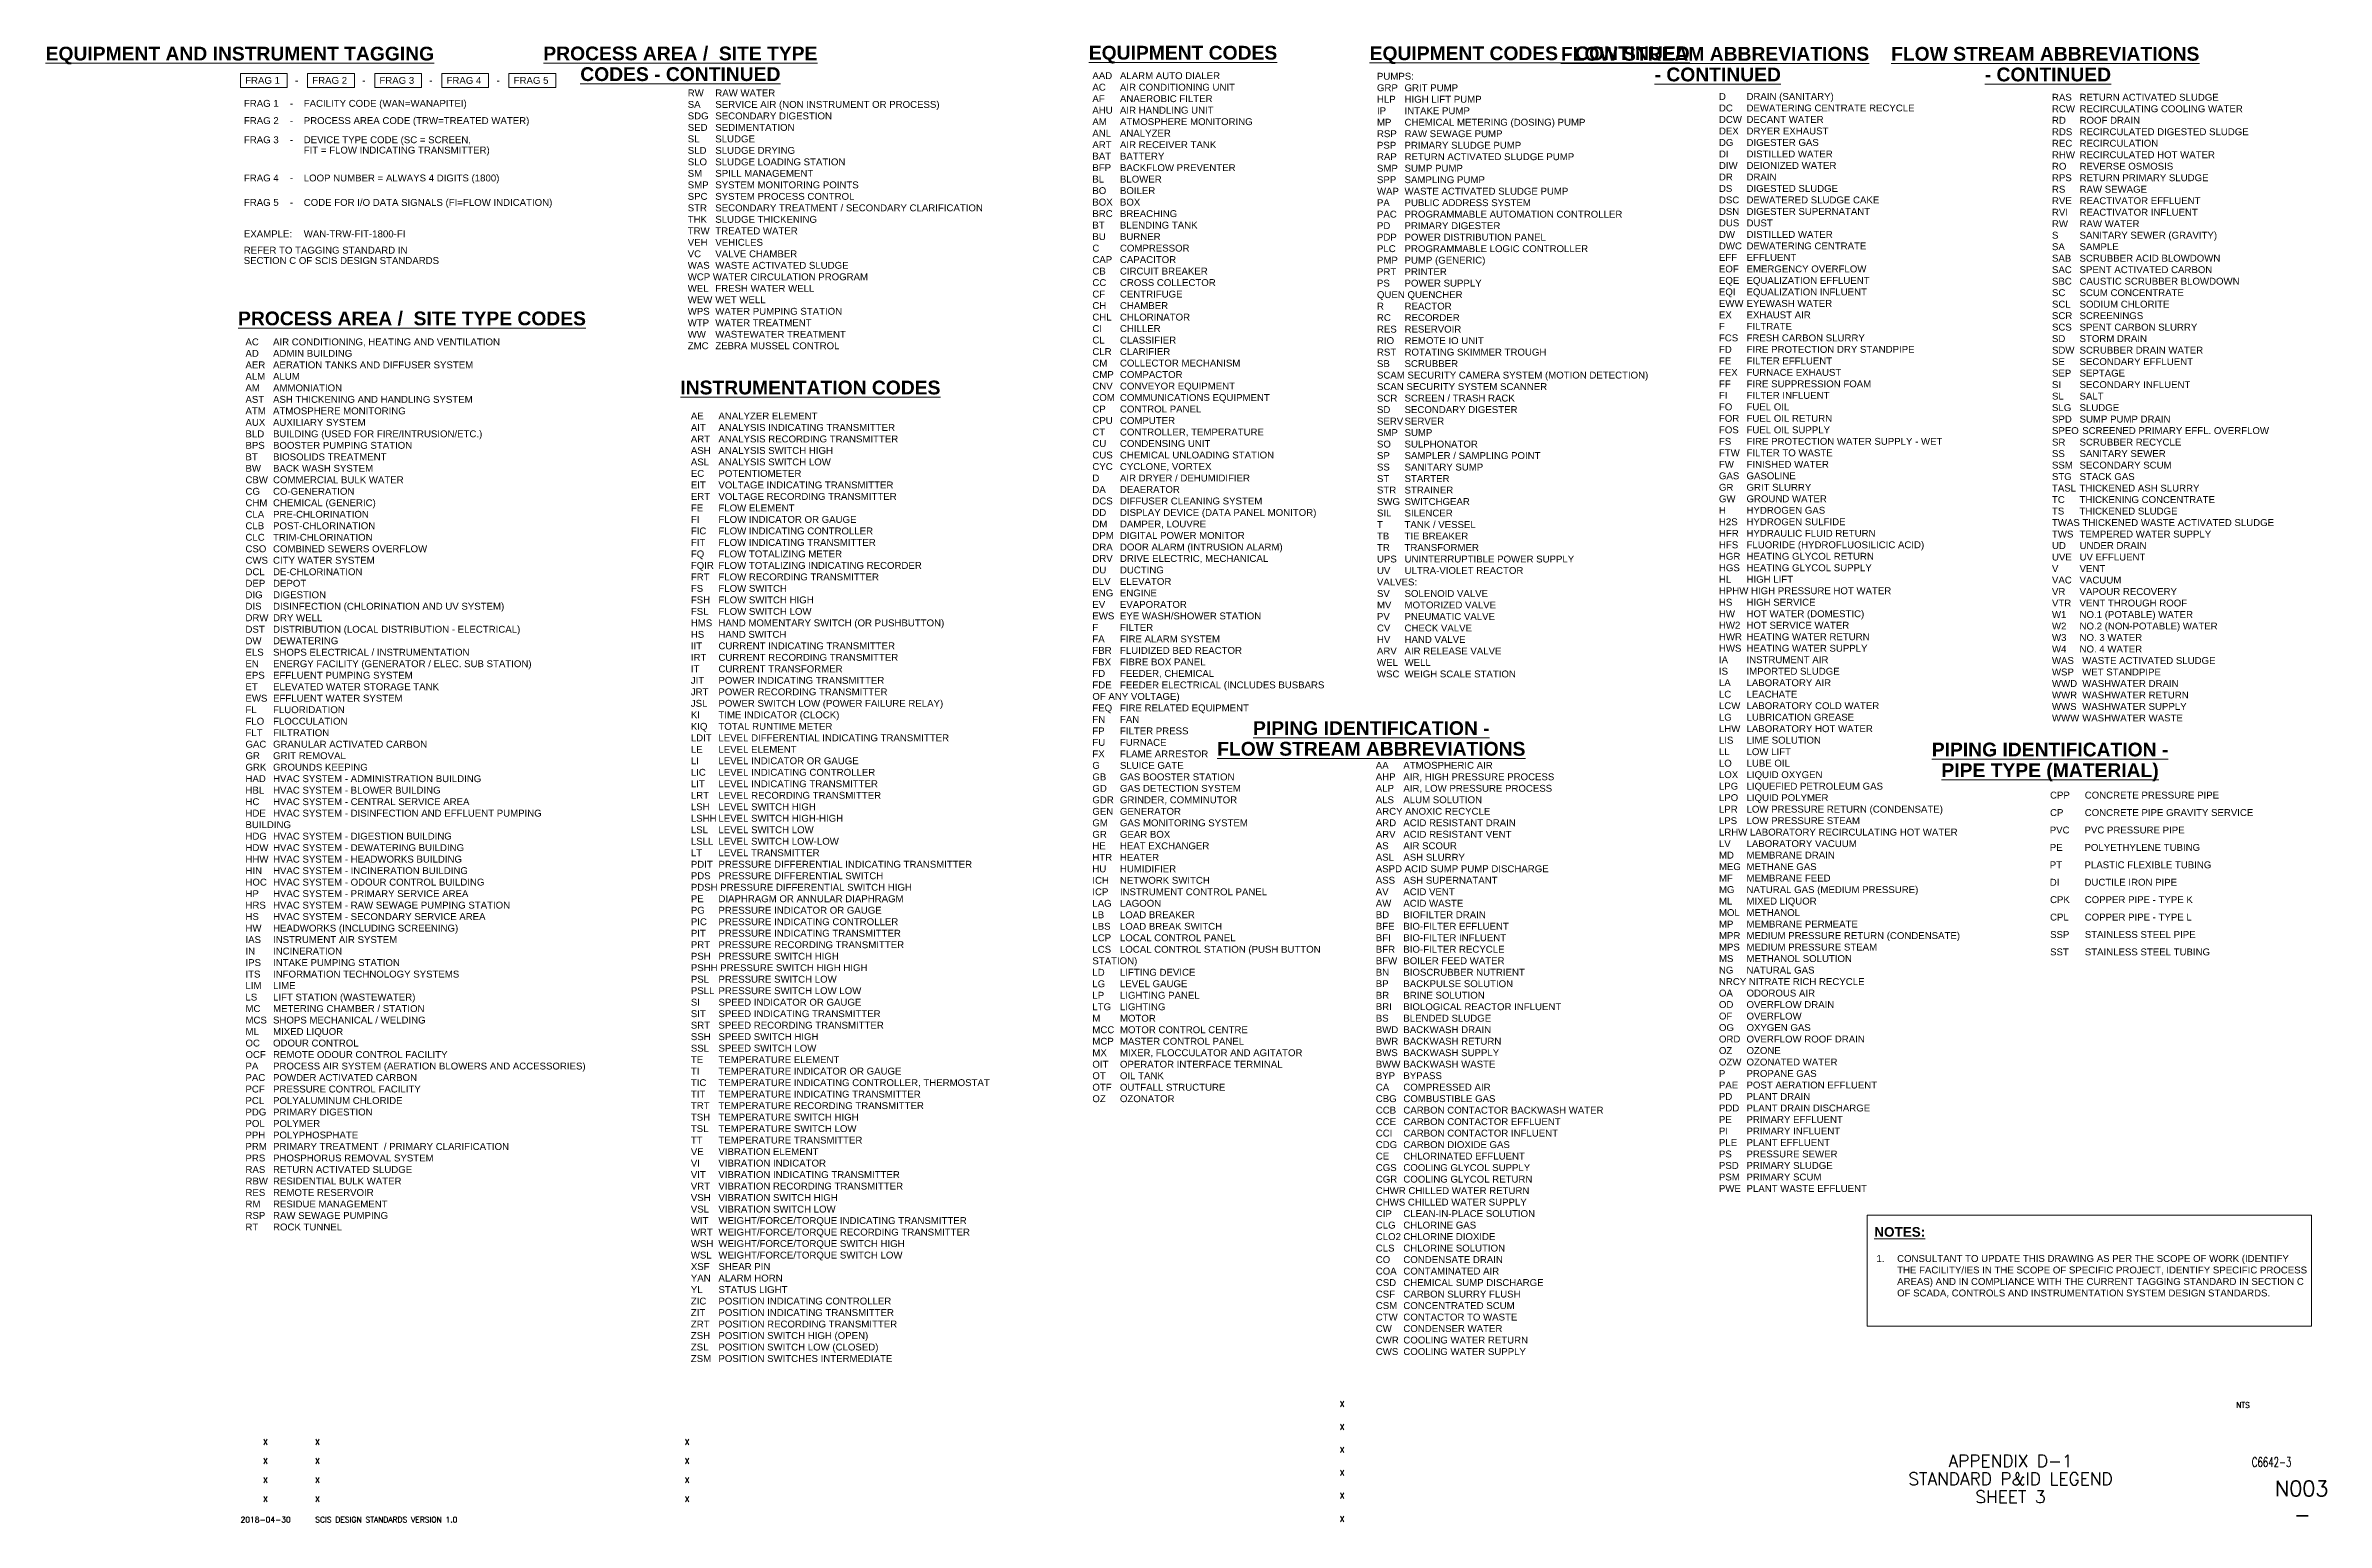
# Paper-space layout 'A1 - LEGEND SHEET 3' of a CAD drawing. Extents: x -21 to 806, y 22 to 558.
import ezdxf
from ezdxf.enums import TextEntityAlignment as Align

# ---------------------------------------------------------------- set-up
doc = ezdxf.new("R2010")
doc.units = 0
doc.layers.add('BOR-A1', color=7, linetype='Continuous')
for name, color, linetype, lineweight in [('N-ANNO-TEXT', 3, 'Continuous', 18), ('N-ANNO-TEXT-TITL', 1, 'Continuous', 13), ('PPTXT1', 3, 'Continuous', 18)]:
    doc.layers.add(name, color=color, linetype=linetype, lineweight=lineweight)
doc.styles.add('_CGS_2-5_NOTES', font='arial.ttf', dxfattribs={"height": 2.5})
doc.styles.add('_CGS_3-5_SUBHEADING', font='arialbd.ttf', dxfattribs={"height": 3.5})
doc.styles.add('_CGS_5-0_HEADING', font='arialbd.ttf', dxfattribs={"height": 5})
doc.styles.add('STD2-0', font='simplex.shx', dxfattribs={"height": 2})
doc.styles.add('STD3-5', font='simplex.shx', dxfattribs={"height": 3.5})
doc.styles.add('STD4-5', font='simplex.shx', dxfattribs={"height": 4.5})
doc.styles.add('STD5-5', font='SIMPLEX')

# ---------------------------------------------------------------- blocks, each defined once
blk = doc.blocks.new('CGS A1 TITLE ATT')
at = {"layer": 'BOR-A1', "color": 1}
for tag, p, height, style in [('DATE', (448.47, 64.4), 2, 'STD2-0'), ('DRAWN', (448.47, 56.08), 2, 'STD2-0'), ('DESIGNER', (448.47, 47.76), 2, 'STD2-0'), ('CHECKED', (448.47, 39.44), 2, 'STD2-0'), ('FILE', (783.85, 42.55), 3.5, 'STD3-5'), ('ENGINEER', (448.47, 31.12), 2, 'STD2-0'), ('AD909', (787.49, 32), 5.5, 'STD5-5'), ('APPROVED', (448.47, 22.72), 2, 'STD2-0')]:
    blk.add_attdef(tag, p, '', height=height, dxfattribs=dict(at, style=style))
at = {"layer": 'BOR-A1', "color": 1, "style": 'STD2-0', "flags": 4}
blk.add_attdef('SCALE', (773.37, 64), '', height=2, dxfattribs=at)
at = {"layer": 'BOR-A1', "color": 1, "style": 'STD4-5'}
for tag, p in [('TITLE-1', (691.59, 44.75)), ('TITLE-2', (691.59, 38.25)), ('TITLE-3', (691.59, 31.75)), ('TITLE-4', (691.59, 25.25))]:
    blk.add_attdef(tag, text='', height=4.5, dxfattribs=at).set_placement(p, align=Align.MIDDLE_CENTER)
at = {"layer": 'BOR-A1', "color": 1, "style": 'STD5-5'}
blk.add_attdef('999', text='', height=5.5, dxfattribs=at).set_placement((800.49, 22.5), align=Align.RIGHT)
blk = doc.blocks.new('CGS A1 REV ATT')
at = {"layer": 'BOR-A1', "color": 1, "style": 'STD2-0'}
for tag, p in [('R5-DATE', (58.99, 50.62)), ('R5-BY', (211.87, 50.62)), ('R4-DATE', (58.99, 43.7)), ('R4-BY', (211.87, 43.7)), ('R3-DATE', (58.99, 36.78)), ('R3-BY', (211.87, 36.78)), ('R2-DATE', (58.99, 29.86)), ('R2-BY', (211.87, 29.86)), ('R1-DATE', (58.99, 22.46)), ('R1-BY', (211.87, 22.46))]:
    blk.add_attdef(tag, text='', height=2, dxfattribs=at).set_placement(p, align=Align.CENTER)
for tag, p in [('R5-DESC', (76.99, 50.62)), ('R4-DESC', (76.99, 43.7)), ('R3-DESC', (76.99, 36.78)), ('R2-DESC', (76.99, 29.86)), ('R1-DESC', (76.99, 22.46))]:
    blk.add_attdef(tag, p, '', height=2, dxfattribs=at)

psp = doc.layouts.new('A1 - LEGEND SHEET 3')

# ---------------------------------------------------------------- linework, layer by layer
at = {"layer": 'N-ANNO-TEXT-TITL', "color": 4}
psp.add_lwpolyline([(639.63, 133.87), (800.67, 133.87), (800.67, 93.63), (639.63, 93.63)], close=True, dxfattribs=at)
at = {"layer": 'PPTXT1', "flags": 128}
for points in [[(49.85, 542.72), (66.83, 542.72), (66.83, 547.8), (49.85, 547.8), (49.85, 542.72)], [(74.19, 542.72), (91.17, 542.72), (91.17, 547.8), (74.19, 547.8), (74.19, 542.72)], [(98.53, 542.72), (115.51, 542.72), (115.51, 547.8), (98.53, 547.8), (98.53, 542.72)], [(122.86, 542.72), (139.84, 542.72), (139.84, 547.8), (122.86, 547.8), (122.86, 542.72)], [(147.2, 542.72), (164.18, 542.72), (164.18, 547.8), (147.2, 547.8), (147.2, 542.72)]]:
    psp.add_lwpolyline(points, dxfattribs=at)

# ---------------------------------------------------------------- block references
ref = psp.add_blockref('CGS A1 TITLE ATT', (0, 0))
ref.add_attrib('TITLE-1', 'APPENDIX D-1', dxfattribs={"layer": 'BOR-A1', "color": 1, "height": 4.5, "style": 'STD4-5'}).set_placement((691.59, 44.75), align=Align.MIDDLE_CENTER)
ref.add_attrib('TITLE-2', 'STANDARD P&ID LEGEND', dxfattribs={"layer": 'BOR-A1', "color": 1, "height": 4.5, "style": 'STD4-5'}).set_placement((691.59, 38.25), align=Align.MIDDLE_CENTER)
ref.add_attrib('TITLE-3', 'SHEET 3', dxfattribs={"layer": 'BOR-A1', "color": 1, "height": 4.5, "style": 'STD4-5'}).set_placement((691.59, 31.75), align=Align.MIDDLE_CENTER)
ref.add_attrib('AD909', 'N003', (787.49, 32), dxfattribs={"layer": 'BOR-A1', "color": 1, "height": 5.5, "style": 'STD5-5'})
ref.add_attrib('FILE', 'C6642-3', (779.08, 42.56), dxfattribs={"layer": 'BOR-A1', "color": 1, "height": 3.5, "style": 'STD3-5', "width": 0.65})
ref.add_attrib('SCALE', 'NTS', (773.37, 64), dxfattribs={"layer": 'BOR-A1', "color": 1, "height": 2, "style": 'STD2-0'})
ref.add_attrib('DATE', 'X', (448.47, 64.4), dxfattribs={"layer": 'BOR-A1', "color": 1, "height": 2, "style": 'STD2-0'})
ref.add_attrib('DRAWN', 'X', (448.47, 56.08), dxfattribs={"layer": 'BOR-A1', "color": 1, "height": 2, "style": 'STD2-0'})
ref.add_attrib('DESIGNER', 'X', (448.47, 47.76), dxfattribs={"layer": 'BOR-A1', "color": 1, "height": 2, "style": 'STD2-0'})
ref.add_attrib('CHECKED', 'X', (448.47, 39.44), dxfattribs={"layer": 'BOR-A1', "color": 1, "height": 2, "style": 'STD2-0'})
ref.add_attrib('ENGINEER', 'X', (448.47, 31.12), dxfattribs={"layer": 'BOR-A1', "color": 1, "height": 2, "style": 'STD2-0'})
ref.add_attrib('APPROVED', 'X', (448.47, 22.72), dxfattribs={"layer": 'BOR-A1', "color": 1, "height": 2, "style": 'STD2-0'})
ref.add_attrib('999', '-', dxfattribs={"layer": 'BOR-A1', "color": 1, "height": 5.5, "style": 'STD5-5'}).set_placement((800.49, 22.5), align=Align.RIGHT)
psp.add_blockref('CGS A1 REV ATT', (0, 0)).add_auto_attribs({'R1-DATE': '2018-04-30', 'R1-DESC': 'SCIS DESIGN STANDARDS VERSION 1.0', 'R2-DATE': 'X', 'R2-DESC': 'X', 'R2-BY': 'X', 'R3-DATE': 'X', 'R3-DESC': 'X', 'R3-BY': 'X', 'R4-DATE': 'X', 'R4-DESC': 'X', 'R4-BY': 'X', 'R5-DATE': 'X', 'R5-DESC': 'X', 'R5-BY': 'X'})

# ---------------------------------------------------------------- texts
at = {"layer": 'N-ANNO-TEXT', "style": '_CGS_2-5_NOTES'}
for s, p in [('CPP', (705.92, 284.89)), ('  CONCRETE PRESSURE PIPE', (716.56, 284.89)), ('CP', (705.92, 278.57)), ('PVC', (705.82, 272.25)), ('  CONCRETE PIPE GRAVITY SERVICE', (716.56, 278.57)), ('  PVC PRESSURE PIPE', (716.47, 272.25)), ('PE', (705.82, 265.94)), ('  POLYETHYLENE TUBING', (716.47, 265.94)), ('PT', (705.82, 259.62)), ('  PLASTIC FLEXIBLE TUBING', (716.47, 259.62)), ('CPK', (705.92, 246.99)), ('DI', (705.82, 253.31)), ('  COPPER PIPE - TYPE K', (716.56, 246.99)), ('  DUCTILE IRON PIPE', (716.47, 253.31)), ('CPL', (705.92, 240.67)), ('  COPPER PIPE - TYPE L', (716.56, 240.67)), ('SSP', (705.94, 234.36)), ('  STAINLESS STEEL PIPE', (716.58, 234.36)), ('SST', (705.94, 228.05)), ('  STAINLESS STEEL TUBING', (716.58, 228.05))]:
    psp.add_text(s, height=2.5, dxfattribs=at).set_placement(p)
at = {"layer": 'N-ANNO-TEXT', "char_height": 2.5, "attachment_point": 1, "line_spacing_factor": 0.9, "style": '_CGS_2-5_NOTES'}
for s, insert in [('FRAG 1', (51.57, 546.53)), ('FRAG 2', (75.91, 546.53)), ('FRAG 3', (100.25, 546.53)), ('FRAG 4', (124.58, 546.53)), ('FRAG 5', (148.92, 546.53)), ('FRAG 1', (51.12, 538.2)), ('-', (69.66, 546.53)), ('FACILITY CODE (WAN=WANAPITEI)', (72.81, 538.2)), ('-', (94, 546.53)), ('-', (118.34, 546.53)), ('-', (142.67, 546.53)), ('FRAG 2', (51.12, 531.95)), ('-', (67.79, 538.2)), ('-', (67.79, 531.95)), ('PROCESS AREA CODE (TRW=TREATED WATER)', (72.81, 531.95)), ('FRAG 3', (51.12, 525)), ('-', (67.79, 525)), ('DEVICE TYPE CODE (SC = SCREEN,\\PFIT = FLOW INDICATING TRANSMITTER)', (72.81, 525)), ('FRAG 4', (51.12, 511.15)), ('-', (67.79, 511.15)), ('LOOP NUMBER = ALWAYS 4 DIGITS (1800)', (72.81, 511.15)), ('FRAG 5', (51.12, 502.29)), ('-', (67.79, 502.29)), ('CODE FOR I/O DATA SIGNALS (FI=FLOW INDICATION)', (72.81, 502.29)), ('EXAMPLE:', (51.12, 490.89)), ('WAN-TRW-FIT-1800-FI', (72.81, 490.89)), ('REFER TO TAGGING STANDARD IN\\PSECTION C OF SCIS DESIGN STANDARDS ', (51.05, 484.97))]:
    psp.add_mtext(s, dxfattribs=dict(at, insert=insert))
at = {"layer": 'N-ANNO-TEXT', "char_height": 2.5, "attachment_point": 1, "style": '_CGS_2-5_NOTES'}
for s, insert, width in [('AAD^IALARM AUTO DIALER\\PAC^IAIR CONDITIONING UNIT\\PAF^IANAEROBIC FILTER\\PAHU^IAIR HANDLING UNIT\\PAM^IATMOSPHERE MONITORING\\PANL^IANALYZER\\PART^IAIR RECEIVER TANK\\PBAT^IBATTERY \\PBFP^IBACKFLOW PREVENTER\\PBL^IBLOWER\\PBO^IBOILER\\PBOX^IBOX\\PBRC^IBREACHING\\PBT^IBLENDING TANK\\PBU^IBURNER\\PC^ICOMPRESSOR\\PCAP^ICAPACITOR\\PCB^ICIRCUIT BREAKER\\PCC^ICROSS COLLECTOR\\PCF^ICENTRIFUGE\\PCH^ICHAMBER\\PCHL^ICHLORINATOR\\PCI^ICHILLER\\PCL^ICLASSIFIER\\PCLR^ICLARIFIER\\PCM^ICOLLECTOR MECHANISM\\PCMP^ICOMPACTOR\\PCNV^ICONVEYOR EQUIPMENT\\PCOM^ICOMMUNICATIONS EQUIPMENT\\PCP^ICONTROL PANEL\\PCPU^ICOMPUTER\\PCT^ICONTROLLER, TEMPERATURE\\PCU ^ICONDENSING UNIT\\PCUS^ICHEMICAL UNLOADING STATION\\PCYC^ICYCLONE, VORTEX\\PD^IAIR DRYER / DEHUMIDIFIER \\PDA^IDEAERATOR\\PDCS^IDIFFUSER CLEANING SYSTEM\\PDD^IDISPLAY DEVICE (DATA PANEL MONITOR)\\PDM^IDAMPER, LOUVRE\\PDPM^IDIGITAL POWER MONITOR\\PDRA^IDOOR ALARM (INTRUSION ALARM)\\PDRV^IDRIVE ELECTRIC, MECHANICAL\\PDU^IDUCTING\\PELV^IELEVATOR\\PENG^IENGINE\\PEV^IEVAPORATOR\\PEWS^IEYE WASH/SHOWER STATION\\PF^IFILTER\\PFA^IFIRE ALARM SYSTEM\\PFBR^IFLUIDIZED BED REACTOR\\PFBX ^IFIBRE BOX PANEL\\PFD^IFEEDER, CHEMICAL\\PFDE^IFEEDER ELECTRICAL (INCLUDES BUSBARS OF ANY VOLTAGE)\\PFEQ^IFIRE RELATED EQUIPMENT\\PFN^IFAN\\PFP^IFILTER PRESS\\PFU^IFURNACE\\PFX^IFLAME ARRESTOR\\PG^ISLUICE GATE\\PGB^IGAS BOOSTER STATION\\PGD^IGAS DETECTION SYSTEM\\PGDR^IGRINDER, COMMINUTOR\\PGEN^IGENERATOR\\PGM^IGAS MONITORING SYSTEM\\PGR^IGEAR BOX\\PHE^IHEAT EXCHANGER\\PHTR^IHEATER\\PHU^IHUMIDIFIER\\PICH^INETWORK SWITCH\\PICP ^IINSTRUMENT CONTROL PANEL \\PLAG^ILAGOON\\PLB^ILOAD BREAKER\\PLBS^ILOAD BREAK SWITCH\\PLCP^ILOCAL CONTROL PANEL\\PLCS^ILOCAL CONTROL STATION (PUSH BUTTON STATION)\\PLD^ILIFTING DEVICE\\PLG^ILEVEL GAUGE\\PLP^ILIGHTING PANEL\\PLTG^ILIGHTING\\PM^IMOTOR\\PMCC^IMOTOR CONTROL CENTRE\\PMCP^IMASTER CONTROL PANEL\\PMX^IMIXER, FLOCCULATOR AND AGITATOR\\POIT^IOPERATOR INTERFACE TERMINAL\\POT^IOIL TANK\\POTF^IOUTFALL STRUCTURE\\POZ^IOZONATOR', (358.72, 548.23), 87.5531), ('PUMPS:\\PGRP^IGRIT PUMP \\PHLP^IHIGH LIFT PUMP\\PIP^IINTAKE PUMP\\PMP^ICHEMICAL METERING (DOSING) PUMP\\PRSP^IRAW SEWAGE PUMP\\PPSP^IPRIMARY SLUDGE PUMP\\PRAP^IRETURN ACTIVATED SLUDGE PUMP\\PSMP^ISUMP PUMP\\PSPP^ISAMPLING PUMP\\PWAP^IWASTE ACTIVATED SLUDGE PUMP\\PPA^IPUBLIC ADDRESS SYSTEM\\PPAC^IPROGRAMMABLE AUTOMATION CONTROLLER\\PPD^IPRIMARY DIGESTER\\PPDP^IPOWER DISTRIBUTION PANEL\\PPLC^IPROGRAMMABLE LOGIC CONTROLLER\\PPMP^IPUMP (GENERIC)\\PPRT^IPRINTER\\PPS^IPOWER SUPPLY\\PQUEN QUENCHER\\PR^IREACTOR\\PRC^IRECORDER\\PRES^IRESERVOIR\\PRIO^IREMOTE IO UNIT\\PRST^IROTATING SKIMMER TROUGH\\PSB^ISCRUBBER\\PSCAM SECURITY CAMERA SYSTEM (MOTION DETECTION)\\PSCAN SECURITY SYSTEM SCANNER\\PSCR^ISCREEN / TRASH RACK\\PSD^ISECONDARY DIGESTER\\PSERV^ISERVER\\PSMP^ISUMP\\PSO^ISULPHONATOR\\PSP^ISAMPLER / SAMPLING POINT\\PSS^ISANITARY SUMP\\PST^ISTARTER\\PSTR^ISTRAINER\\PSWG^ISWITCHGEAR\\PSIL^ISILENCER\\PT^ITANK / VESSEL\\PTB^ITIE BREAKER\\PTR^ITRANSFORMER\\PUPS^IUNINTERRUPTIBLE POWER SUPPLY\\PUV^IULTRA-VIOLET REACTOR\\PVALVES:\\PSV^ISOLENOID VALVE\\PMV^IMOTORIZED VALVE\\PPV^IPNEUMATIC VALVE\\PCV^ICHECK VALVE\\PHV^IHAND VALVE\\PARV^IAIR RELEASE VALVE\\PWEL^IWELL\\PWSC^IWEIGH SCALE STATION', (461.9, 548.03), 117.1315), ('RW^IRAW WATER\\PSA^ISERVICE AIR (NON INSTRUMENT OR PROCESS)\\PSDG^ISECONDARY DIGESTION\\PSED^ISEDIMENTATION\\PSL^ISLUDGE\\PSLD^ISLUDGE DRYING\\PSLO^ISLUDGE LOADING STATION\\PSM^ISPILL MANAGEMENT\\PSMP^ISYSTEM MONITORING POINTS\\PSPC^ISYSTEM PROCESS CONTROL\\PSTR^ISECONDARY TREATMENT / SECONDARY CLARIFICATION\\PTHK^ISLUDGE THICKENING\\PTRW^ITREATED WATER\\PVEH^IVEHICLES\\PVC^IVALVE CHAMBER\\PWAS^IWASTE ACTIVATED SLUDGE\\PWCP WATER CIRCULATION PROGRAM\\PWEL^IFRESH WATER WELL\\PWEW^IWET WELL\\PWPS^IWATER PUMPING STATION\\PWTP^IWATER TREATMENT\\PWW^IWASTEWATER TREATMENT\\PZMC^IZEBRA MUSSEL CONTROL', (212.02, 541.99), 117.1315), ('D^IDRAIN (SANITARY)\\PDC^IDEWATERING CENTRATE RECYCLE\\PDCW^IDECANT WATER\\PDEX^IDRYER EXHAUST\\PDG^IDIGESTER GAS\\PDI^IDISTILLED WATER\\PDIW^IDEIONIZED WATER\\PDR^IDRAIN\\PDS^IDIGESTED SLUDGE\\PDSC^IDEWATERED SLUDGE CAKE\\PDSN^IDIGESTER SUPERNATANT\\PDUS^IDUST\\PDW^IDISTILLED WATER\\PDWC^IDEWATERING CENTRATE\\PEFF^IEFFLUENT\\PEOF^IEMERGENCY OVERFLOW\\PEQE^IEQUALIZATION EFFLUENT\\PEQI^IEQUALIZATION INFLUENT\\PEWW^IEYEWASH WATER\\PEX^IEXHAUST AIR\\PF^IFILTRATE\\PFCS^IFRESH CARBON SLURRY\\PFD^IFIRE PROTECTION DRY STANDPIPE\\PFE^IFILTER EFFLUENT\\PFEX^IFURNACE EXHAUST\\PFF^IFIRE SUPPRESSION FOAM\\PFI^IFILTER INFLUENT\\PFO^IFUEL OIL\\PFOR^IFUEL OIL RETURN\\PFOS^IFUEL OIL SUPPLY\\PFS^IFIRE PROTECTION WATER SUPPLY - WET\\PFTW^IFILTER TO WASTE\\PFW^IFINISHED WATER\\PGAS^IGASOLINE\\PGR^IGRIT SLURRY\\PGW^IGROUND WATER\\PH^IHYDROGEN GAS\\PH2S^IHYDROGEN SULFIDE\\PHFR^IHYDRAULIC FLUID RETURN\\PHFS^IFLUORIDE (HYDROFLUOSILICIC ACID)\\PHGR^IHEATING GLYCOL RETURN\\PHGS^IHEATING GLYCOL SUPPLY\\PHL^IHIGH LIFT\\PHPHW HIGH PRESSURE HOT WATER\\PHS^IHIGH SERVICE\\PHW^IHOT WATER (DOMESTIC)\\PHW2^IHOT SERVICE WATER\\PHWR^IHEATING WATER RETURN\\PHWS^IHEATING WATER SUPPLY\\PIA^IINSTRUMENT AIR\\PIS^IIMPORTED SLUDGE\\PLA^ILABORATORY AIR\\PLC^ILEACHATE\\PLCW^ILABORATORY COLD WATER\\PLG^ILUBRICATION GREASE\\PLHW^ILABORATORY HOT WATER\\PLIS^ILIME SOLUTION\\PLL^ILOW LIFT\\PLO^ILUBE OIL\\PLOX^ILIQUID OXYGEN\\PLPG^ILIQUEFIED PETROLEUM GAS\\PLPO^ILIQUID POLYMER\\PLPR^ILOW PRESSURE RETURN (CONDENSATE)\\PLPS^ILOW PRESSURE STEAM\\PLRHW LABORATORY RECIRCULATING HOT WATER\\PLV^ILABORATORY VACUUM\\PMD^IMEMBRANE DRAIN\\PMEG^IMETHANE GAS\\PMF^IMEMBRANE FEED\\PMG^INATURAL GAS (MEDIUM PRESSURE)\\PML^IMIXED LIQUOR\\PMOL^IMETHANOL\\PMP^IMEMBRANE PERMEATE\\PMPR^IMEDIUM PRESSURE RETURN (CONDENSATE)\\PMPS^IMEDIUM PRESSURE STEAM\\PMS^IMETHANOL SOLUTION\\PNG^INATURAL GAS\\PNRCY NITRATE RICH RECYCLE\\POA^IODOROUS AIR\\POD^IOVERFLOW DRAIN\\POF^IOVERFLOW\\POG^IOXYGEN GAS\\PORD^IOVERFLOW ROOF DRAIN\\POZ^IOZONE\\POZW^IOZONATED WATER\\PP^IPROPANE GAS\\PPAE^IPOST AERATION EFFLUENT\\PPD^IPLANT DRAIN\\PPDD^IPLANT DRAIN DISCHARGE\\PPE^IPRIMARY EFFLUENT\\PPI^IPRIMARY INFLUENT\\PPLE^IPLANT EFFLUENT\\PPS^IPRESSURE SEWER\\PPSD^IPRIMARY SLUDGE\\PPSM^IPRIMARY SCUM\\PPWE^IPLANT WASTE EFFLUENT', (585.88, 540.69), 99.7393), ('RAS^IRETURN ACTIVATED SLUDGE\\PRCW^IRECIRCULATING COOLING WATER\\PRD^IROOF DRAIN\\PRDS^IRECIRCULATED DIGESTED SLUDGE\\PREC^IRECIRCULATION\\PRHW^IRECIRCULATED HOT WATER\\PRO^IREVERSE OSMOSIS\\PRPS^IRETURN PRIMARY SLUDGE\\PRS^IRAW SEWAGE\\PRVE^IREACTIVATOR EFFLUENT\\PRVI^IREACTIVATOR INFLUENT\\PRW^IRAW WATER\\PS^ISANITARY SEWER (GRAVITY)\\PSA^ISAMPLE\\PSAB^ISCRUBBER ACID BLOWDOWN\\PSAC^ISPENT ACTIVATED CARBON\\PSBC^ICAUSTIC SCRUBBER BLOWDOWN\\PSC^ISCUM CONCENTRATE\\PSCL^ISODIUM CHLORITE\\PSCR^ISCREENINGS\\PSCS^ISPENT CARBON SLURRY\\PSD^ISTORM DRAIN\\PSDW^ISCRUBBER DRAIN WATER\\PSE^ISECONDARY EFFLUENT\\PSEP^ISEPTAGE\\PSI^ISECONDARY INFLUENT\\PSL^ISALT\\PSLG^ISLUDGE\\PSPD^ISUMP PUMP DRAIN\\PSPEO^I SCREENED PRIMARY EFFL. OVERFLOW\\PSR^ISCRUBBER RECYCLE\\PSS^ISANITARY SEWER\\PSSM^ISECONDARY SCUM\\PSTG^ISTACK GAS\\PTASL^ITHICKENED ASH SLURRY\\PTC^ITHICKENING CONCENTRATE\\PTS^ITHICKENED SLUDGE\\PTWAS THICKENED WASTE ACTIVATED SLUDGE\\PTWS^ITEMPERED WATER SUPPLY\\PUD^IUNDER DRAIN\\PUVE^IUV EFFLUENT\\PV^IVENT\\PVAC^IVACUUM\\PVR^IVAPOUR RECOVERY\\PVTR^IVENT THROUGH ROOF\\PW1^INO.1 (POTABLE) WATER\\PW2^INO.2 (NON-POTABLE) WATER\\PW3^INO. 3 WATER\\PW4^INO. 4 WATER\\PWAS^I WASTE ACTIVATED SLUDGE\\PWSP^I WET STANDPIPE\\PWWD^I WASHWATER DRAIN\\PWWR^I WASHWATER RETURN\\PWWS^I WASHWATER SUPPLY\\PWWW^I WASHWATER WASTE', (706.62, 540.41), 134.3035), ('AC^IAIR CONDITIONING, HEATING AND VENTILATION\\PAD^IADMIN BUILDING\\PAER^IAERATION TANKS AND DIFFUSER SYSTEM\\PALM^IALUM\\PAM^IAMMONIATION\\PAST^IASH THICKENING AND HANDLING SYSTEM\\PATM^IATMOSPHERE MONITORING\\PAUX^IAUXILIARY SYSTEM\\PBLD^IBUILDING (USED FOR FIRE/INTRUSION/ETC.)\\PBPS^IBOOSTER PUMPING STATION\\PBT^IBIOSOLIDS TREATMENT\\PBW^IBACK WASH SYSTEM\\PCBW^ICOMMERCIAL BULK WATER\\PCG^ICO-GENERATION\\PCHM^ICHEMICAL (GENERIC)\\PCLA^IPRE-CHLORINATION\\PCLB^IPOST-CHLORINATION\\PCLC^ITRIM-CHLORINATION\\PCSO^ICOMBINED SEWERS OVERFLOW\\PCWS^ICITY WATER SYSTEM\\PDCL^IDE-CHLORINATION\\PDEP^IDEPOT\\PDIG^IDIGESTION\\PDIS^IDISINFECTION (CHLORINATION AND UV SYSTEM)\\PDRW^IDRY WELL\\PDST^IDISTRIBUTION (LOCAL DISTRIBUTION - ELECTRICAL)\\PDW^IDEWATERING\\PELS^ISHOPS ELECTRICAL / INSTRUMENTATION\\PEN^IENERGY FACILITY (GENERATOR / ELEC. SUB STATION)\\PEPS^IEFFLUENT PUMPING SYSTEM\\PET^IELEVATED WATER STORAGE TANK\\PEWS^IEFFLUENT WATER SYSTEM\\PFL^IFLUORIDATION\\PFLO^IFLOCCULATION\\PFLT^IFILTRATION\\PGAC^IGRANULAR ACTIVATED CARBON\\PGR^IGRIT REMOVAL\\PGRK^IGROUNDS KEEPING\\PHAD^IHVAC SYSTEM - ADMINISTRATION BUILDING\\PHBL^IHVAC SYSTEM - BLOWER BUILDING\\PHC^IHVAC SYSTEM - CENTRAL SERVICE AREA\\PHDE^IHVAC SYSTEM - DISINFECTION AND EFFLUENT PUMPING BUILDING\\PHDG^IHVAC SYSTEM - DIGESTION BUILDING\\PHDW^IHVAC SYSTEM - DEWATERING BUILDING\\PHHW^IHVAC SYSTEM - HEADWORKS BUILDING\\PHIN^IHVAC SYSTEM - INCINERATION BUILDING\\PHOC^IHVAC SYSTEM - ODOUR CONTROL BUILDING\\PHP^IHVAC SYSTEM - PRIMARY SERVICE AREA\\PHRS^IHVAC SYSTEM - RAW SEWAGE PUMPING STATION\\PHS^IHVAC SYSTEM - SECONDARY SERVICE AREA\\PHW^IHEADWORKS (INCLUDING SCREENING)\\PIAS^IINSTRUMENT AIR SYSTEM\\PIN^IINCINERATION\\PIPS^IINTAKE PUMPING STATION\\PITS^IINFORMATION TECHNOLOGY SYSTEMS\\PLIM^ILIME\\PLS^ILIFT STATION (WASTEWATER)\\PMC^IMETERING CHAMBER / STATION\\PMCS^ISHOPS MECHANICAL / WELDING\\PML^IMIXED LIQUOR\\POC^IODOUR CONTROL\\POCF^IREMOTE ODOUR CONTROL FACILITY\\PPA^IPROCESS AIR SYSTEM (AERATION BLOWERS AND ACCESSORIES)\\PPAC^IPOWDER ACTIVATED CARBON\\PPCF^IPRESSURE CONTROL FACILITY\\PPCL^IPOLYALUMINUM CHLORIDE\\PPDG^IPRIMARY DIGESTION\\PPOL^IPOLYMER\\PPPH^IPOLYPHOSPHATE\\PPRM^IPRIMARY TREATMENT  / PRIMARY CLARIFICATION\\PPRS^IPHOSPHORUS REMOVAL SYSTEM\\PRAS^IRETURN ACTIVATED SLUDGE\\PRBW^IRESIDENTIAL BULK WATER\\PRES^IREMOTE RESERVOIR\\PRM^IRESIDUE MANAGEMENT\\PRSP^IRAW SEWAGE PUMPING\\PRT^IROCK TUNNEL', (51.68, 451.72), 117.1315), ('AE^IANALYZER ELEMENT\\PAIT^IANALYSIS INDICATING TRANSMITTER\\PART^IANALYSIS RECORDING TRANSMITTER\\PASH^IANALYSIS SWITCH HIGH\\PASL^IANALYSIS SWITCH LOW\\PEC^IPOTENTIOMETER \\PEIT^IVOLTAGE INDICATING TRANSMITTER\\PERT^IVOLTAGE RECORDING TRANSMITTER\\PFE^IFLOW ELEMENT\\PFI^IFLOW INDICATOR OR GAUGE\\PFIC^IFLOW INDICATING CONTROLLER\\PFIT^IFLOW INDICATING TRANSMITTER\\PFQ^IFLOW TOTALIZING METER\\PFQIR^IFLOW TOTALIZING INDICATING RECORDER\\PFRT^IFLOW RECORDING TRANSMITTER\\PFS^IFLOW SWITCH\\PFSH^IFLOW SWITCH HIGH\\PFSL^IFLOW SWITCH LOW\\PHMS^IHAND MOMENTARY SWITCH (OR PUSHBUTTON)\\PHS^IHAND SWITCH\\PIIT^ICURRENT INDICATING TRANSMITTER\\PIRT^ICURRENT RECORDING TRANSMITTER\\PIT^ICURRENT TRANSFORMER\\PJIT^IPOWER INDICATING TRANSMITTER\\PJRT^IPOWER RECORDING TRANSMITTER\\PJSL^IPOWER SWITCH LOW (POWER FAILURE RELAY)\\PKI^ITIME INDICATOR (CLOCK)\\PKIQ^ITOTAL RUNTIME METER\\PLDIT^ILEVEL DIFFERENTIAL INDICATING TRANSMITTER\\PLE^ILEVEL ELEMENT\\PLI^ILEVEL INDICATOR OR GAUGE\\PLIC^ILEVEL INDICATING CONTROLLER\\PLIT^ILEVEL INDICATING TRANSMITTER\\PLRT^ILEVEL RECORDING TRANSMITTER\\PLSH^ILEVEL SWITCH HIGH\\PLSHH^ILEVEL SWITCH HIGH-HIGH\\PLSL^ILEVEL SWITCH LOW\\PLSLL^ILEVEL SWITCH LOW-LOW\\PLT^ILEVEL TRANSMITTER\\PPDIT^IPRESSURE DIFFERENTIAL INDICATING TRANSMITTER\\PPDS^IPRESSURE DIFFERENTIAL SWITCH\\PPDSH PRESSURE DIFFERENTIAL SWITCH HIGH\\PPE^IDIAPHRAGM OR ANNULAR DIAPHRAGM\\PPG^IPRESSURE INDICATOR OR GAUGE\\PPIC^IPRESSURE INDICATING CONTROLLER\\PPIT^IPRESSURE INDICATING TRANSMITTER\\PPRT^IPRESSURE RECORDING TRANSMITTER\\PPSH^IPRESSURE SWITCH HIGH\\PPSHH PRESSURE SWITCH HIGH HIGH\\PPSL^IPRESSURE SWITCH LOW\\PPSLL^IPRESSURE SWITCH LOW LOW\\PSI^ISPEED INDICATOR OR GAUGE\\PSIT^ISPEED INDICATING TRANSMITTER\\PSRT^ISPEED RECORDING TRANSMITTER\\PSSH^ISPEED SWITCH HIGH\\PSSL^ISPEED SWITCH LOW\\PTE^ITEMPERATURE ELEMENT\\PTI^ITEMPERATURE INDICATOR OR GAUGE\\PTIC^ITEMPERATURE INDICATING CONTROLLER, THERMOSTAT\\PTIT^ITEMPERATURE INDICATING TRANSMITTER\\PTRT^ITEMPERATURE RECORDING TRANSMITTER\\PTSH^ITEMPERATURE SWITCH HIGH\\PTSL^ITEMPERATURE SWITCH LOW\\PTT^ITEMPERATURE TRANSMITTER\\PVE^IVIBRATION ELEMENT\\PVI^IVIBRATION INDICATOR\\PVIT^IVIBRATION INDICATING TRANSMITTER\\PVRT^IVIBRATION RECORDING TRANSMITTER\\PVSH^IVIBRATION SWITCH HIGH\\PVSL^IVIBRATION SWITCH LOW\\PWIT^IWEIGHT/FORCE/TORQUE INDICATING TRANSMITTER\\PWRT^IWEIGHT/FORCE/TORQUE RECORDING TRANSMITTER\\PWSH^IWEIGHT/FORCE/TORQUE SWITCH HIGH\\PWSL^IWEIGHT/FORCE/TORQUE SWITCH LOW\\PXSF^ISHEAR PIN\\PYAN^IALARM HORN\\PYL^ISTATUS LIGHT\\PZIC^IPOSITION INDICATING CONTROLLER\\PZIT^IPOSITION INDICATING TRANSMITTER\\PZRT^IPOSITION RECORDING TRANSMITTER\\PZSH^IPOSITION SWITCH HIGH (OPEN)\\PZSL^IPOSITION SWITCH LOW (CLOSED)\\PZSM^IPOSITION SWITCHES INTERMEDIATE', (213.15, 424.86), 117.1315), ('AA^IATMOSPHERIC AIR\\PAHP^IAIR, HIGH PRESSURE PROCESS\\PALP^IAIR, LOW PRESSURE PROCESS\\PALS^IALUM SOLUTION\\PARCY ANOXIC RECYCLE\\PARD^IACID RESISTANT DRAIN\\PARV^IACID RESISTANT VENT\\PAS^IAIR SCOUR\\PASL^IASH SLURRY\\PASPD ACID SUMP PUMP DISCHARGE\\PASS^IASH SUPERNATANT\\PAV^IACID VENT\\PAW^IACID WASTE\\PBD^IBIOFILTER DRAIN\\PBFE^IBIO-FILTER EFFLUENT\\PBFI^IBIO-FILTER INFLUENT\\PBFR^IBIO-FILTER RECYCLE\\PBFW^IBOILER FEED WATER\\PBN^IBIOSCRUBBER NUTRIENT\\PBP^IBACKPULSE SOLUTION\\PBR^IBRINE SOLUTION\\PBRI^IBIOLOGICAL REACTOR INFLUENT\\PBS^IBLENDED SLUDGE\\PBWD^IBACKWASH DRAIN\\PBWR^IBACKWASH RETURN\\PBWS^IBACKWASH SUPPLY\\PBWW^IBACKWASH WASTE\\PBYP^IBYPASS\\PCA^ICOMPRESSED AIR\\PCBG^ICOMBUSTIBLE GAS\\PCCB^ICARBON CONTACTOR BACKWASH WATER\\PCCE^ICARBON CONTACTOR EFFLUENT\\PCCI^ICARBON CONTACTOR INFLUENT\\PCDG^ICARBON DIOXIDE GAS\\PCE^ICHLORINATED EFFLUENT\\PCGS^ICOOLING GLYCOL SUPPLY\\PCGR^ICOOLING GLYCOL RETURN\\PCHWR CHILLED WATER RETURN\\PCHWS CHILLED WATER SUPPLY\\PCIP^ICLEAN-IN-PLACE SOLUTION\\PCLG^ICHLORINE GAS\\PCLO2^ICHLORINE DIOXIDE\\PCLS^ICHLORINE SOLUTION\\PCO^ICONDENSATE DRAIN\\PCOA^ICONTAMINATED AIR\\PCSD^ICHEMICAL SUMP DISCHARGE\\PCSF^ICARBON SLURRY FLUSH\\PCSM^ICONCENTRATED SCUM\\PCTW^ICONTACTOR TO WASTE\\PCW^ICONDENSER WATER\\PCWR^ICOOLING WATER RETURN\\PCWS^ICOOLING WATER SUPPLY', (461.47, 298.2), 99.7393), ('\\A1;\\pi-7.5,l7.5,t7.5;1.^ICONSULTANT TO UPDATE THIS DRAWING AS PER THE SCOPE OF WORK (IDENTIFY THE FACILITY/IES IN THE SCOPE OF SPECIFIC PROJECT, IDENTIFY SPECIFIC PROCESS AREAS) AND IN COMPLIANCE WITH THE CURRENT TAGGING STANDARD IN SECTION C OF SCADA, CONTROLS AND INSTRUMENTATION SYSTEM DESIGN STANDARDS.', (642.98, 119.39), 156.1908)]:
    psp.add_mtext(s, dxfattribs=dict(at, insert=insert, width=width))
at = {"layer": 'N-ANNO-TEXT-TITL', "line_spacing_factor": 0.9}
for s, insert, char_height, attachment_point, style in [('{\\LEQUIPMENT AND INSTRUMENT TAGGING}', (49.65, 557.49), 5, 2, '_CGS_5-0_HEADING'), ('{\\LPROCESS AREA /  SITE TYPE \\PCODES - CONTINUED}', (209.35, 557.55), 5, 2, '_CGS_5-0_HEADING'), ('{\\LEQUIPMENT CODES}', (391.58, 557.81), 5, 2, '_CGS_5-0_HEADING'), ('{\\LEQUIPMENT CODES - CONTINUED}', (517.26, 557.61), 5, 2, '_CGS_5-0_HEADING'), ('{\\LFLOW STREAM ABBREVIATIONS\\P - CONTINUED}', (584.48, 557.42), 5, 2, '_CGS_5-0_HEADING'), ('{\\LFLOW STREAM ABBREVIATIONS\\P - CONTINUED}', (704.18, 557.42), 5, 2, '_CGS_5-0_HEADING'), ('{\\LPROCESS AREA /  SITE TYPE CODES}', (48.99, 461.48), 5, 1, '_CGS_5-0_HEADING'), ('{\\LINSTRUMENTATION CODES}', (256.49, 436.43), 5, 2, '_CGS_5-0_HEADING'), ('{\\LPIPING IDENTIFICATION - \\PFLOW STREAM ABBREVIATIONS}', (459.85, 312.95), 5, 2, '_CGS_5-0_HEADING'), ('{\\LPIPING IDENTIFICATION - \\PPIPE TYPE (MATERIAL)}', (705.93, 305.18), 5, 2, '_CGS_5-0_HEADING'), ('{\\LNOTES:}', (642.2, 129.53), 3.5, 1, '_CGS_3-5_SUBHEADING')]:
    psp.add_mtext(s, dxfattribs=dict(at, insert=insert, char_height=char_height, attachment_point=attachment_point, style=style))

doc.saveas('drawing.dxf')
